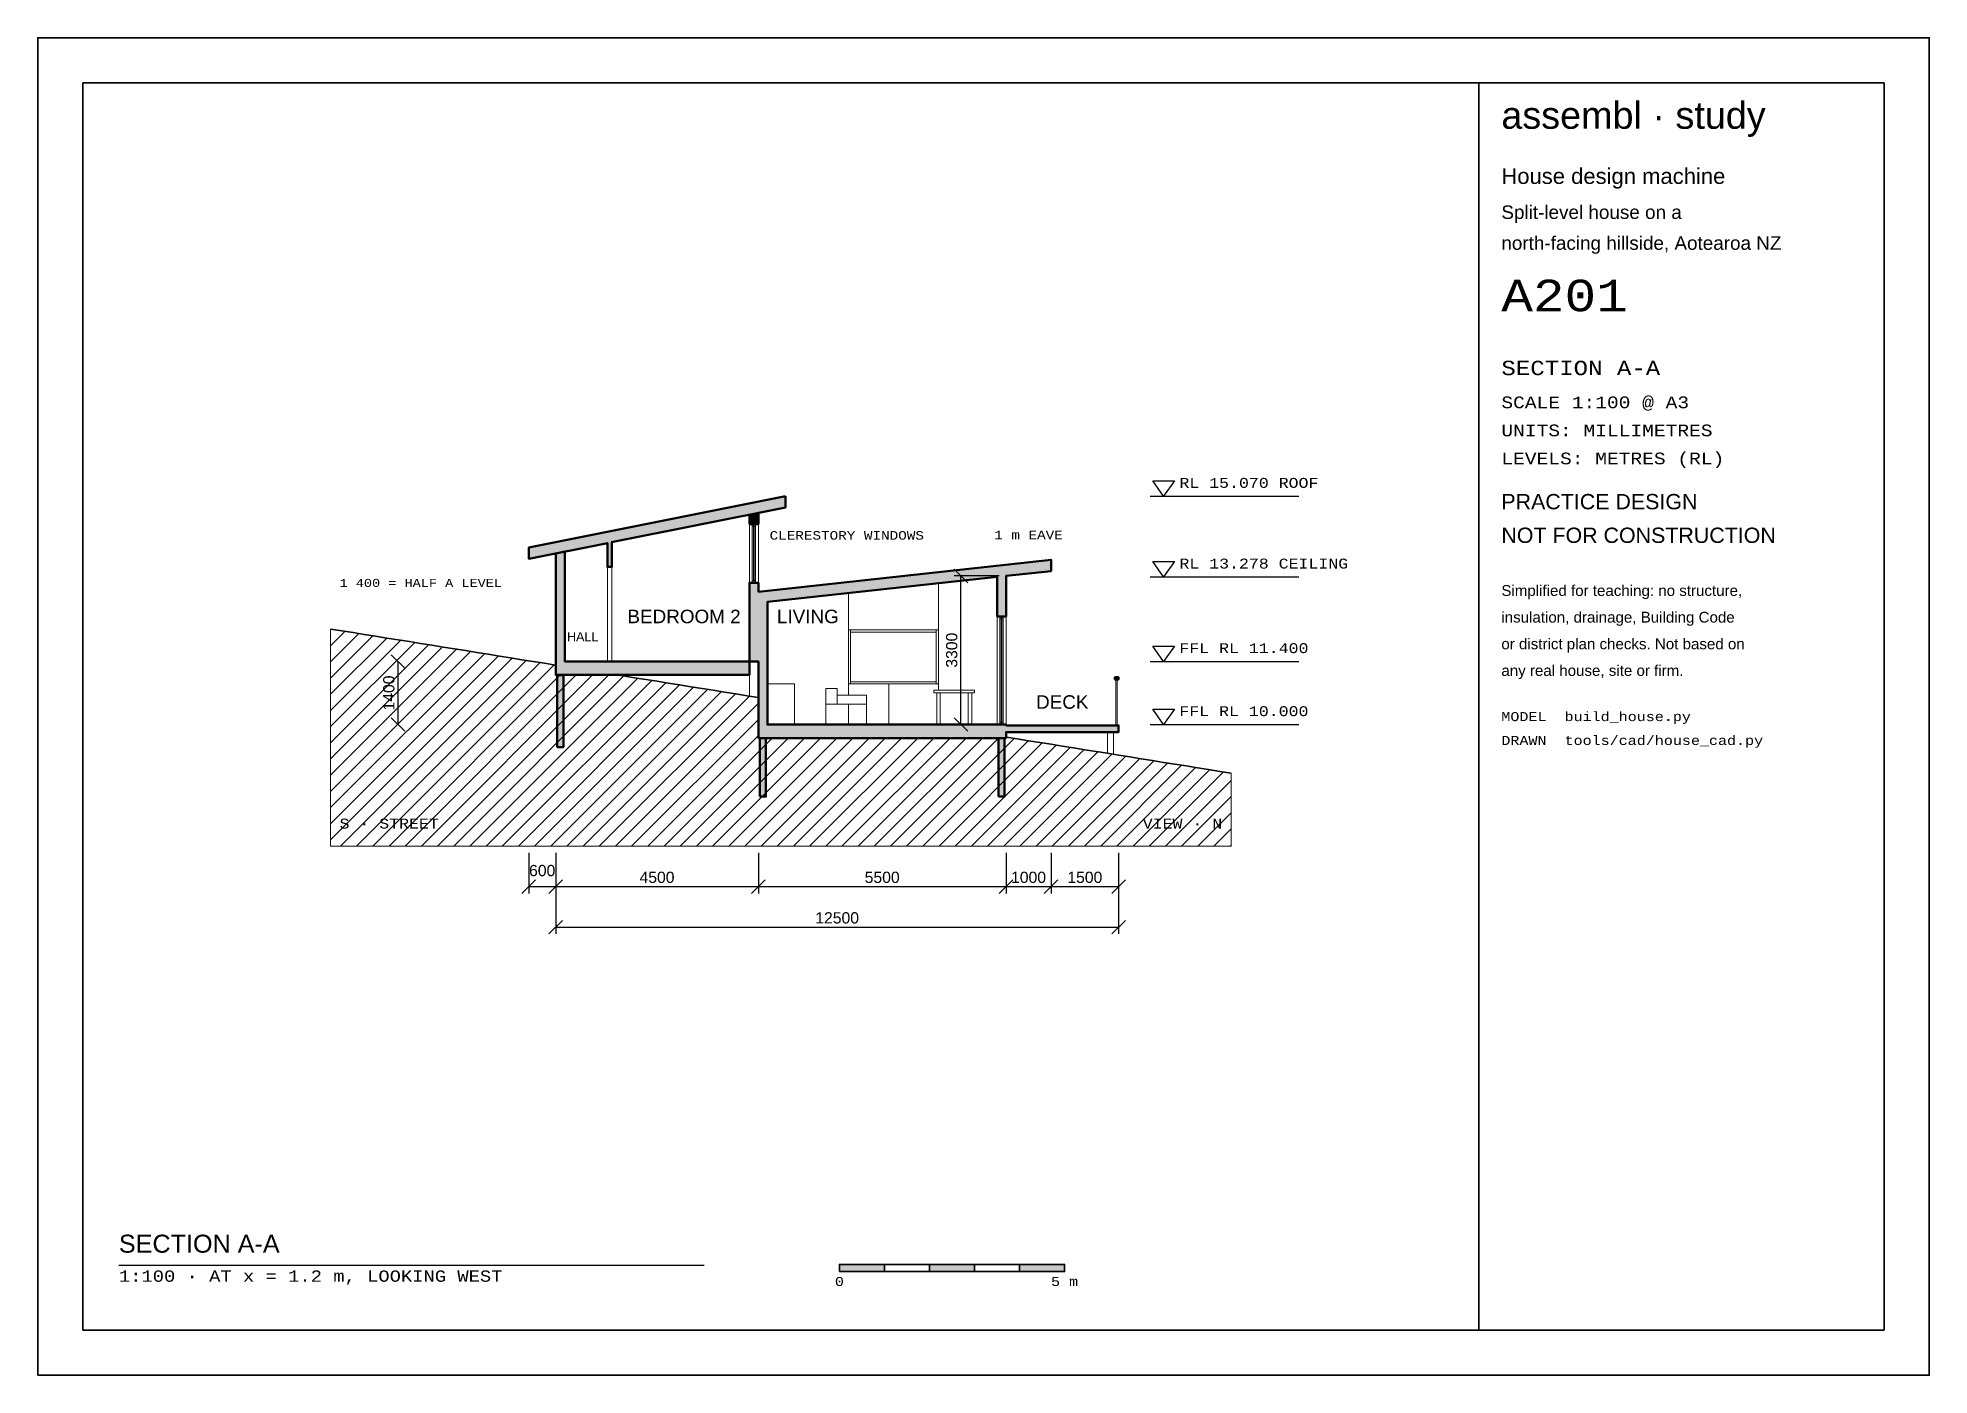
# Model space of a CAD drawing. Header units: millimetres. Extents: x 0 to 42000, y 0 to 29700.
import ezdxf
from ezdxf.enums import TextEntityAlignment as Align

# ---------------------------------------------------------------- set-up
doc = ezdxf.new("R2010")
doc.units = ezdxf.units.MM
for name, color, linetype, lineweight in [('A-ANNO-DIMS', 7, 'Continuous', 18), ('A-ANNO-SYMB', 1, 'Continuous', 25), ('A-ANNO-TEXT', 7, 'Continuous', 25), ('A-ANNO-TTLB', 7, 'Continuous', 35), ('A-FURN', 8, 'Continuous', 13), ('A-GLAZ', 4, 'Continuous', 18), ('A-SECT', 7, 'Continuous', 50), ('A-SECT-BYND', 8, 'Continuous', 18), ('A-SECT-PATT', 8, 'Continuous', 0), ('C-TOPO-MAJR', 96, 'Continuous', 35), ('C-TOPO-PATT', 8, 'Continuous', 0)]:
    doc.layers.add(name, color=color, linetype=linetype, lineweight=lineweight)
doc.styles.add('ASSEMBL', font='arial.ttf')
doc.styles.add('ASSEMBL-MONO', font='cour.ttf')
doc.dimstyles.new('A100', dxfattribs={"dimscale": 100, "dimtxt": 2.5, "dimasz": 2, "dimexe": 1.5, "dimexo": 1.5, "dimgap": 0.8, "dimtad": 1, "dimdec": 0, "dimdsep": 46, "dimtxsty": 'ASSEMBL', "dimtsz": 1.5, "dimcen": 2.5, "dimclrd": 256, "dimclre": 256, "dimclrt": 256, "dimazin": 3, "dimtfac": 1, "dimtmove": 0, "dimatfit": 3})

msp = doc.modelspace()

# ---------------------------------------------------------------- hatches: boundary and pattern name
at = {"layer": 'A-ANNO-TTLB'}
for points in [[(17800, 2300), (18800, 2300), (18800, 2460), (17800, 2460)], [(19800, 2300), (20800, 2300), (20800, 2460), (19800, 2460)], [(21800, 2300), (22800, 2300), (22800, 2460), (21800, 2460)]]:
    msp.add_hatch(color=256, dxfattribs=at).paths.add_polyline_path(points)
at = {"layer": 'A-SECT-PATT'}
for points in [[(16600, 19520), (16600, 19270), (12741.45, 18498.29), (12750, 18500), (12750, 17950), (12650, 17950), (12650, 18480), (10900, 18130), (10900, 18380)], [(15800, 18900), (15800, 19110), (16000, 19150), (16000, 18900)], [(15800, 15550), (14440, 15550), (11700, 15550), (11500, 15550), (11500, 18250), (11700, 18290), (11700, 15850), (14440, 15850), (15800, 15850)], [(16000, 14150), (16000, 15850), (15800, 15850), (15800, 17600), (16000, 17600), (16000, 17400), (22500, 18109.09), (22500, 17859.09), (21500, 17750), (21500, 16850), (21300, 16850), (21300, 17728.18), (16200, 17171.82), (16200, 14450), (21300, 14450), (21500, 14450), (21500, 14430), (24000, 14430), (24000, 14280), (21500, 14280), (21500, 14150), (21300, 14150), (16200, 14150)], [(11530, 13950), (11530, 15545), (11670, 15545), (11670, 13950)], [(23920, 15450), (23920, 15500), (24000, 15500), (24000, 15450)], [(16030, 12850), (16030, 14145), (16170, 14145), (16170, 12850)], [(21330, 12850), (21330, 14145), (21470, 14145), (21470, 12850)]]:
    msp.add_hatch(color=256, dxfattribs=at).paths.add_polyline_path(points)
at = {"layer": 'C-TOPO-PATT'}
h = msp.add_hatch(dxfattribs=at)
h.set_pattern_fill('ANSI31', color=256, scale=80)
h.paths.add_polyline_path([(6500, 16570), (6750, 16530), (7000, 16490), (7250, 16450), (7500, 16410), (7750, 16370), (8000, 16330), (8250, 16290), (8500, 16250), (8750, 16210), (9000, 16170), (9250, 16130), (9500, 16090), (9750, 16050), (10000, 16010), (10250, 15970), (10500, 15930), (10750, 15890), (11000, 15850), (11250, 15810), (11500, 15770), (11500, 15550), (11700, 15550), (12875, 15550), (13000, 15530), (13250, 15490), (13500, 15450), (13750, 15410), (14000, 15370), (14250, 15330), (14500, 15290), (14750, 15250), (15000, 15210), (15250, 15170), (15500, 15130), (15750, 15090), (16000, 15050), (16000, 14150), (16200, 14150), (16250, 14150), (16500, 14150), (16750, 14150), (17000, 14150), (17250, 14150), (17500, 14150), (17750, 14150), (18000, 14150), (18250, 14150), (18500, 14150), (18750, 14150), (19000, 14150), (19250, 14150), (19500, 14150), (19750, 14150), (20000, 14150), (20250, 14150), (20500, 14150), (20750, 14150), (21000, 14150), (21250, 14150), (21300, 14150), (21500, 14150), (21500, 14170), (21750, 14130), (22000, 14090), (22250, 14050), (22500, 14010), (22750, 13970), (23000, 13930), (23250, 13890), (23500, 13850), (23750, 13810), (24000, 13770), (24250, 13730), (24500, 13690), (24750, 13650), (25000, 13610), (25250, 13570), (25500, 13530), (25750, 13490), (26000, 13450), (26250, 13410), (26500, 13370), (26500, 11750), (6500, 11750)])
h.paths.add_polyline_path([(11670, 13950), (11670, 15545), (11530, 15545), (11530, 13950)], flags=0)
h.paths.add_polyline_path([(16170, 12850), (16170, 14145), (16030, 14145), (16030, 12850)], flags=0)
h.paths.add_polyline_path([(21470, 12850), (21470, 14145), (21330, 14145), (21330, 12850)], flags=0)

# ---------------------------------------------------------------- linework, layer by layer
at = {"layer": 'A-ANNO-SYMB'}
for p, q in [((24700, 19520), (28000, 19520)), ((24700, 17728.18), (28000, 17728.18)), ((24700, 15850), (28000, 15850)), ((24700, 14450), (28000, 14450))]:
    msp.add_line(p, q, dxfattribs=at)
for points in [[(24760, 19860), (25240, 19860), (25000, 19520)], [(24760, 18068.18), (25240, 18068.18), (25000, 17728.18)], [(24760, 16190), (25240, 16190), (25000, 15850)], [(24760, 14790), (25240, 14790), (25000, 14450)]]:
    msp.add_lwpolyline(points, close=True, dxfattribs=at)
at = {"layer": 'A-ANNO-TEXT'}
msp.add_line((1800, 2440), (14800, 2440), dxfattribs=at)
at = {"layer": 'A-ANNO-TTLB'}
for points in [[(0, 0), (42000, 0), (42000, 29700), (0, 29700)], [(1000, 1000), (41000, 1000), (41000, 28700), (1000, 28700)], [(32000, 1000), (41000, 1000), (41000, 28700), (32000, 28700)], [(17800, 2300), (18800, 2300), (18800, 2460), (17800, 2460)], [(18800, 2300), (19800, 2300), (19800, 2460), (18800, 2460)], [(19800, 2300), (20800, 2300), (20800, 2460), (19800, 2460)], [(20800, 2300), (21800, 2300), (21800, 2460), (20800, 2460)], [(21800, 2300), (22800, 2300), (22800, 2460), (21800, 2460)]]:
    msp.add_lwpolyline(points, close=True, dxfattribs=at)
at = {"layer": 'A-FURN'}
for points in [[(16200, 15350), (16800, 15350), (16800, 14450), (16200, 14450)], [(17500, 15250), (17750, 15250), (17750, 14900), (17500, 14900)], [(18000, 14900), (18400, 14900), (18400, 15100), (18000, 15100), (18000, 15350), (18900, 15350), (18900, 14450), (18000, 14450)], [(19900, 15210), (20800, 15210), (20800, 15150), (19900, 15150)], [(19960, 15150), (20040, 15150), (20040, 14450), (19960, 14450)], [(20660, 15150), (20740, 15150), (20740, 14450), (20660, 14450)], [(17500, 14900), (18400, 14900), (18400, 14450), (17500, 14450)], [(17750, 15100), (18400, 15100), (18400, 14900), (17750, 14900)]]:
    msp.add_lwpolyline(points, close=True, dxfattribs=at)
at = {"layer": 'A-GLAZ'}
for points in [[(15860, 18900), (15940, 18900), (15940, 17600), (15860, 17600)], [(15860, 18900), (15940, 18900), (15940, 18850), (15860, 18850)], [(15890, 18900), (15910, 18900), (15910, 17600), (15890, 17600)], [(15860, 17650), (15940, 17650), (15940, 17600), (15860, 17600)], [(21360, 16850), (21440, 16850), (21440, 14450), (21360, 14450)], [(21360, 16850), (21440, 16850), (21440, 16800), (21360, 16800)], [(21390, 16850), (21410, 16850), (21410, 14450), (21390, 14450)], [(18000, 16550), (18050, 16550), (18050, 15350), (18000, 15350)], [(19950, 16550), (19950, 16500), (18050, 16500), (18050, 16550)], [(19950, 16500), (19950, 15400), (18050, 15400), (18050, 16500)], [(19950, 16550), (20000, 16550), (20000, 15350), (19950, 15350)], [(19950, 15400), (19950, 15350), (18900, 15350), (18050, 15350), (18050, 15400)], [(23940, 15450), (23970, 15450), (23970, 14430), (23940, 14430)], [(21360, 14500), (21440, 14500), (21440, 14450), (21360, 14450)]]:
    msp.add_lwpolyline(points, close=True, dxfattribs=at)
at = {"layer": 'A-SECT'}
for points in [[(16600, 19520), (16600, 19270), (12741.45, 18498.29), (12750, 18500), (12750, 17950), (12650, 17950), (12650, 18480), (10900, 18130), (10900, 18380)], [(15800, 18900), (15800, 19110), (16000, 19150), (16000, 18900)], [(15800, 15550), (14440, 15550), (11700, 15550), (11500, 15550), (11500, 18250), (11700, 18290), (11700, 15850), (14440, 15850), (15800, 15850)], [(16000, 14150), (16000, 15850), (15800, 15850), (15800, 17600), (16000, 17600), (16000, 17400), (22500, 18109.09), (22500, 17859.09), (21500, 17750), (21500, 16850), (21300, 16850), (21300, 17728.18), (16200, 17171.82), (16200, 14450), (21300, 14450), (21500, 14450), (21500, 14430), (24000, 14430), (24000, 14280), (21500, 14280), (21500, 14150), (21300, 14150), (16200, 14150)], [(11530, 13950), (11530, 15545), (11670, 15545), (11670, 13950)], [(23920, 15450), (23920, 15500), (24000, 15500), (24000, 15450)], [(16030, 12850), (16030, 14145), (16170, 14145), (16170, 12850)], [(21330, 12850), (21330, 14145), (21470, 14145), (21470, 12850)]]:
    msp.add_lwpolyline(points, close=True, dxfattribs=at)
at = {"layer": 'A-SECT-BYND'}
for points in [[(12750, 17950), (12750, 18500), (15800, 19110), (15800, 18900), (15800, 17600), (15800, 15850), (14440, 15850), (12750, 15850)], [(15800, 18900), (15860, 18900), (15860, 17600), (15800, 17600)], [(16000, 17600), (15940, 17600), (15940, 18900), (16000, 18900)], [(11700, 17450), (11700, 17950), (11700, 18290), (12650, 18480), (12650, 17950), (12650, 15850), (11700, 15850)], [(12650, 17950), (12750, 17950), (12750, 15850), (12650, 15850)], [(20000, 15350), (20000, 16550), (20000, 17586.36), (21300, 17728.18), (21300, 16850), (21300, 14450), (20740, 14450), (20740, 15150), (20800, 15150), (20800, 15210), (20000, 15210)], [(16200, 17171.82), (18000, 17368.18), (18000, 15350), (18000, 15100), (17750, 15100), (17750, 14900), (18000, 14900), (18000, 14450), (16800, 14450), (16800, 15350), (16200, 15350)], [(18000, 17368.18), (18086.54, 17377.62), (20000, 17586.36), (20000, 16550), (18000, 16550)], [(21300, 16850), (21360, 16850), (21360, 14450), (21300, 14450)], [(21500, 14450), (21440, 14450), (21440, 16850), (21500, 16850)], [(15800, 15545), (15800, 15082), (15750, 15090), (15500, 15130), (15250, 15170), (15000, 15210), (14750, 15250), (14500, 15290), (14250, 15330), (14000, 15370), (13750, 15410), (13500, 15450), (13250, 15490), (13000, 15530), (12906.25, 15545)], [(20000, 15350), (20000, 15210), (19900, 15210), (19900, 15150), (19960, 15150), (19960, 14450), (18900, 14450), (18900, 15350)], [(20040, 15150), (20660, 15150), (20660, 14450), (20040, 14450)], [(23750, 14280), (23890, 14280), (23890, 13787.6), (23750, 13810)]]:
    msp.add_lwpolyline(points, close=True, dxfattribs=at)
at = {"layer": 'C-TOPO-MAJR'}
for points in [[(6500, 16570), (6750, 16530), (7000, 16490), (7250, 16450), (7500, 16410), (7750, 16370), (8000, 16330), (8250, 16290), (8500, 16250), (8750, 16210), (9000, 16170), (9250, 16130), (9500, 16090), (9750, 16050), (10000, 16010), (10250, 15970), (10500, 15930), (10750, 15890), (11000, 15850), (11250, 15810), (11499, 15770.16)], [(12881.25, 15549), (13000, 15530), (13250, 15490), (13500, 15450), (13750, 15410), (14000, 15370), (14250, 15330), (14500, 15290), (14750, 15250), (15000, 15210), (15250, 15170), (15500, 15130), (15750, 15090), (15999, 15050.16)], [(21501, 14169.84), (21750, 14130), (22000, 14090), (22250, 14050), (22500, 14010), (22750, 13970), (23000, 13930), (23250, 13890), (23500, 13850), (23750, 13810), (24000, 13770), (24250, 13730), (24500, 13690), (24750, 13650), (25000, 13610), (25250, 13570), (25500, 13530), (25750, 13490), (26000, 13450), (26250, 13410), (26500, 13370)]]:
    msp.add_lwpolyline(points, dxfattribs=at)
at = {"layer": 'C-TOPO-PATT'}
for points in [[(6500, 16570), (6750, 16530), (7000, 16490), (7250, 16450), (7500, 16410), (7750, 16370), (8000, 16330), (8250, 16290), (8500, 16250), (8750, 16210), (9000, 16170), (9250, 16130), (9500, 16090), (9750, 16050), (10000, 16010), (10250, 15970), (10500, 15930), (10750, 15890), (11000, 15850), (11250, 15810), (11500, 15770), (11500, 15550), (11700, 15550), (12875, 15550), (13000, 15530), (13250, 15490), (13500, 15450), (13750, 15410), (14000, 15370), (14250, 15330), (14500, 15290), (14750, 15250), (15000, 15210), (15250, 15170), (15500, 15130), (15750, 15090), (16000, 15050), (16000, 14150), (16200, 14150), (16250, 14150), (16500, 14150), (16750, 14150), (17000, 14150), (17250, 14150), (17500, 14150), (17750, 14150), (18000, 14150), (18250, 14150), (18500, 14150), (18750, 14150), (19000, 14150), (19250, 14150), (19500, 14150), (19750, 14150), (20000, 14150), (20250, 14150), (20500, 14150), (20750, 14150), (21000, 14150), (21250, 14150), (21300, 14150), (21500, 14150), (21500, 14170), (21750, 14130), (22000, 14090), (22250, 14050), (22500, 14010), (22750, 13970), (23000, 13930), (23250, 13890), (23500, 13850), (23750, 13810), (24000, 13770), (24250, 13730), (24500, 13690), (24750, 13650), (25000, 13610), (25250, 13570), (25500, 13530), (25750, 13490), (26000, 13450), (26250, 13410), (26500, 13370), (26500, 11750), (6500, 11750)], [(11670, 13950), (11670, 15545), (11530, 15545), (11530, 13950)], [(16170, 12850), (16170, 14145), (16030, 14145), (16030, 12850)], [(21470, 12850), (21470, 14145), (21330, 14145), (21330, 12850)]]:
    msp.add_lwpolyline(points, close=True, dxfattribs=at)

# ---------------------------------------------------------------- texts
at = {"layer": 'A-ANNO-SYMB', "style": 'ASSEMBL-MONO'}
for s, p in [('RL 15.070 ROOF', (25350, 19640)), ('RL 13.278 CEILING', (25350, 17848.18)), ('FFL RL 11.400', (25350, 15970)), ('FFL RL 10.000', (25350, 14570))]:
    msp.add_text(s, height=220, dxfattribs=at).set_placement(p, align=Align.BOTTOM_LEFT)
at = {"layer": 'A-ANNO-TEXT', "style": 'ASSEMBL-MONO'}
for s, height, p in [('CLERESTORY WINDOWS', 190, (16250, 18650)), ('S · STREET', 220, (6700, 12250))]:
    msp.add_text(s, height=height, dxfattribs=at).set_placement(p, align=Align.MIDDLE_LEFT)
msp.add_text('1 m EAVE', height=190, dxfattribs=at).set_placement((22000, 18509.09), align=Align.BOTTOM_CENTER)
at = {"layer": 'A-ANNO-TEXT'}
for s, height, style, p in [('1 400 = HALF A LEVEL', 180, 'ASSEMBL-MONO', (6700, 17450)), ('SECTION A-A', 400, 'ASSEMBL', (1800, 2600)), ('1:100 · AT x = 1.2 m, LOOKING WEST', 250, 'ASSEMBL-MONO', (1800, 2000))]:
    msp.add_text(s, height=height, dxfattribs=dict(at, style=style)).set_placement(p, align=Align.BOTTOM_LEFT)
at = {"layer": 'A-ANNO-TEXT', "style": 'ASSEMBL'}
for s, height, p in [('BEDROOM 2', 300, (14350, 16850)), ('LIVING', 300, (17100, 16850)), ('HALL', 200, (12100, 16400)), ('DECK', 300, (22750, 14950))]:
    msp.add_text(s, height=height, dxfattribs=at).set_placement(p, align=Align.MIDDLE_CENTER)
at = {"layer": 'A-ANNO-TEXT', "style": 'ASSEMBL-MONO'}
msp.add_text('VIEW · N', height=220, dxfattribs=at).set_placement((26300, 12250), align=Align.MIDDLE_RIGHT)
at = {"layer": 'A-ANNO-TTLB'}
for s, height, style, p in [('assembl · study', 600, 'ASSEMBL', (32500, 27500)), ('House design machine', 350, 'ASSEMBL', (32500, 26350)), ('Split-level house on a', 300, 'ASSEMBL', (32500, 25587.5)), ('north-facing hillside, Aotearoa NZ', 300, 'ASSEMBL', (32500, 24902.5)), ('A201', 700, 'ASSEMBL-MONO', (32500, 23417.5)), ('SECTION A-A', 320, 'ASSEMBL-MONO', (32500, 22112.5)), ('SCALE 1:100 @ A3', 260, 'ASSEMBL-MONO', (32500, 21396.5)), ('UNITS: MILLIMETRES', 260, 'ASSEMBL-MONO', (32500, 20773.5)), ('LEVELS: METRES (RL)', 260, 'ASSEMBL-MONO', (32500, 20150.5)), ('PRACTICE DESIGN', 340, 'ASSEMBL', (32500, 19127.5)), ('NOT FOR CONSTRUCTION', 340, 'ASSEMBL', (32500, 18380.5)), ('Simplified for teaching: no structure,', 240, 'ASSEMBL', (32500, 17233.5)), ('insulation, drainage, Building Code', 240, 'ASSEMBL', (32500, 16641.5)), ('or district plan checks. Not based on', 240, 'ASSEMBL', (32500, 16049.5)), ('any real house, site or firm.', 240, 'ASSEMBL', (32500, 15457.5)), ('MODEL  build_house.py', 200, 'ASSEMBL-MONO', (32500, 14465.5)), ('DRAWN  tools/cad/house_cad.py', 200, 'ASSEMBL-MONO', (32500, 13935.5))]:
    msp.add_text(s, height=height, dxfattribs=dict(at, style=style)).set_placement(p, align=Align.BOTTOM_LEFT)
at = {"layer": 'A-ANNO-TTLB', "style": 'ASSEMBL-MONO'}
for s, p in [('0', (17800, 2180)), ('5 m', (22800, 2180))]:
    msp.add_text(s, height=200, dxfattribs=at).set_placement(p, align=Align.TOP_CENTER)

# ---------------------------------------------------------------- dimensions: what is measured, and where the dimension line sits
at = {"layer": 'A-ANNO-DIMS'}
for base, p1, p2 in [((20500, 14450), (21500, 14450), (21500, 17750)), ((8000, 14450), (8000, 14450), (8000, 15850))]:
    msp.add_linear_dim(base=base, p1=p1, p2=p2, angle=90, dimstyle='A100', dxfattribs=at).render()
for base, p1, p2 in [((10900, 10850), (10900, 11750), (11500, 11750)), ((11500, 10850), (11500, 11750), (16000, 11750)), ((11500, 9950), (11500, 11750), (24000, 11750)), ((16000, 10850), (16000, 11750), (21500, 11750)), ((21500, 10850), (21500, 11750), (22500, 11750)), ((22500, 10850), (22500, 11750), (24000, 11750))]:
    msp.add_linear_dim(base=base, p1=p1, p2=p2, dimstyle='A100', dxfattribs=at).render()

doc.saveas('drawing.dxf')
